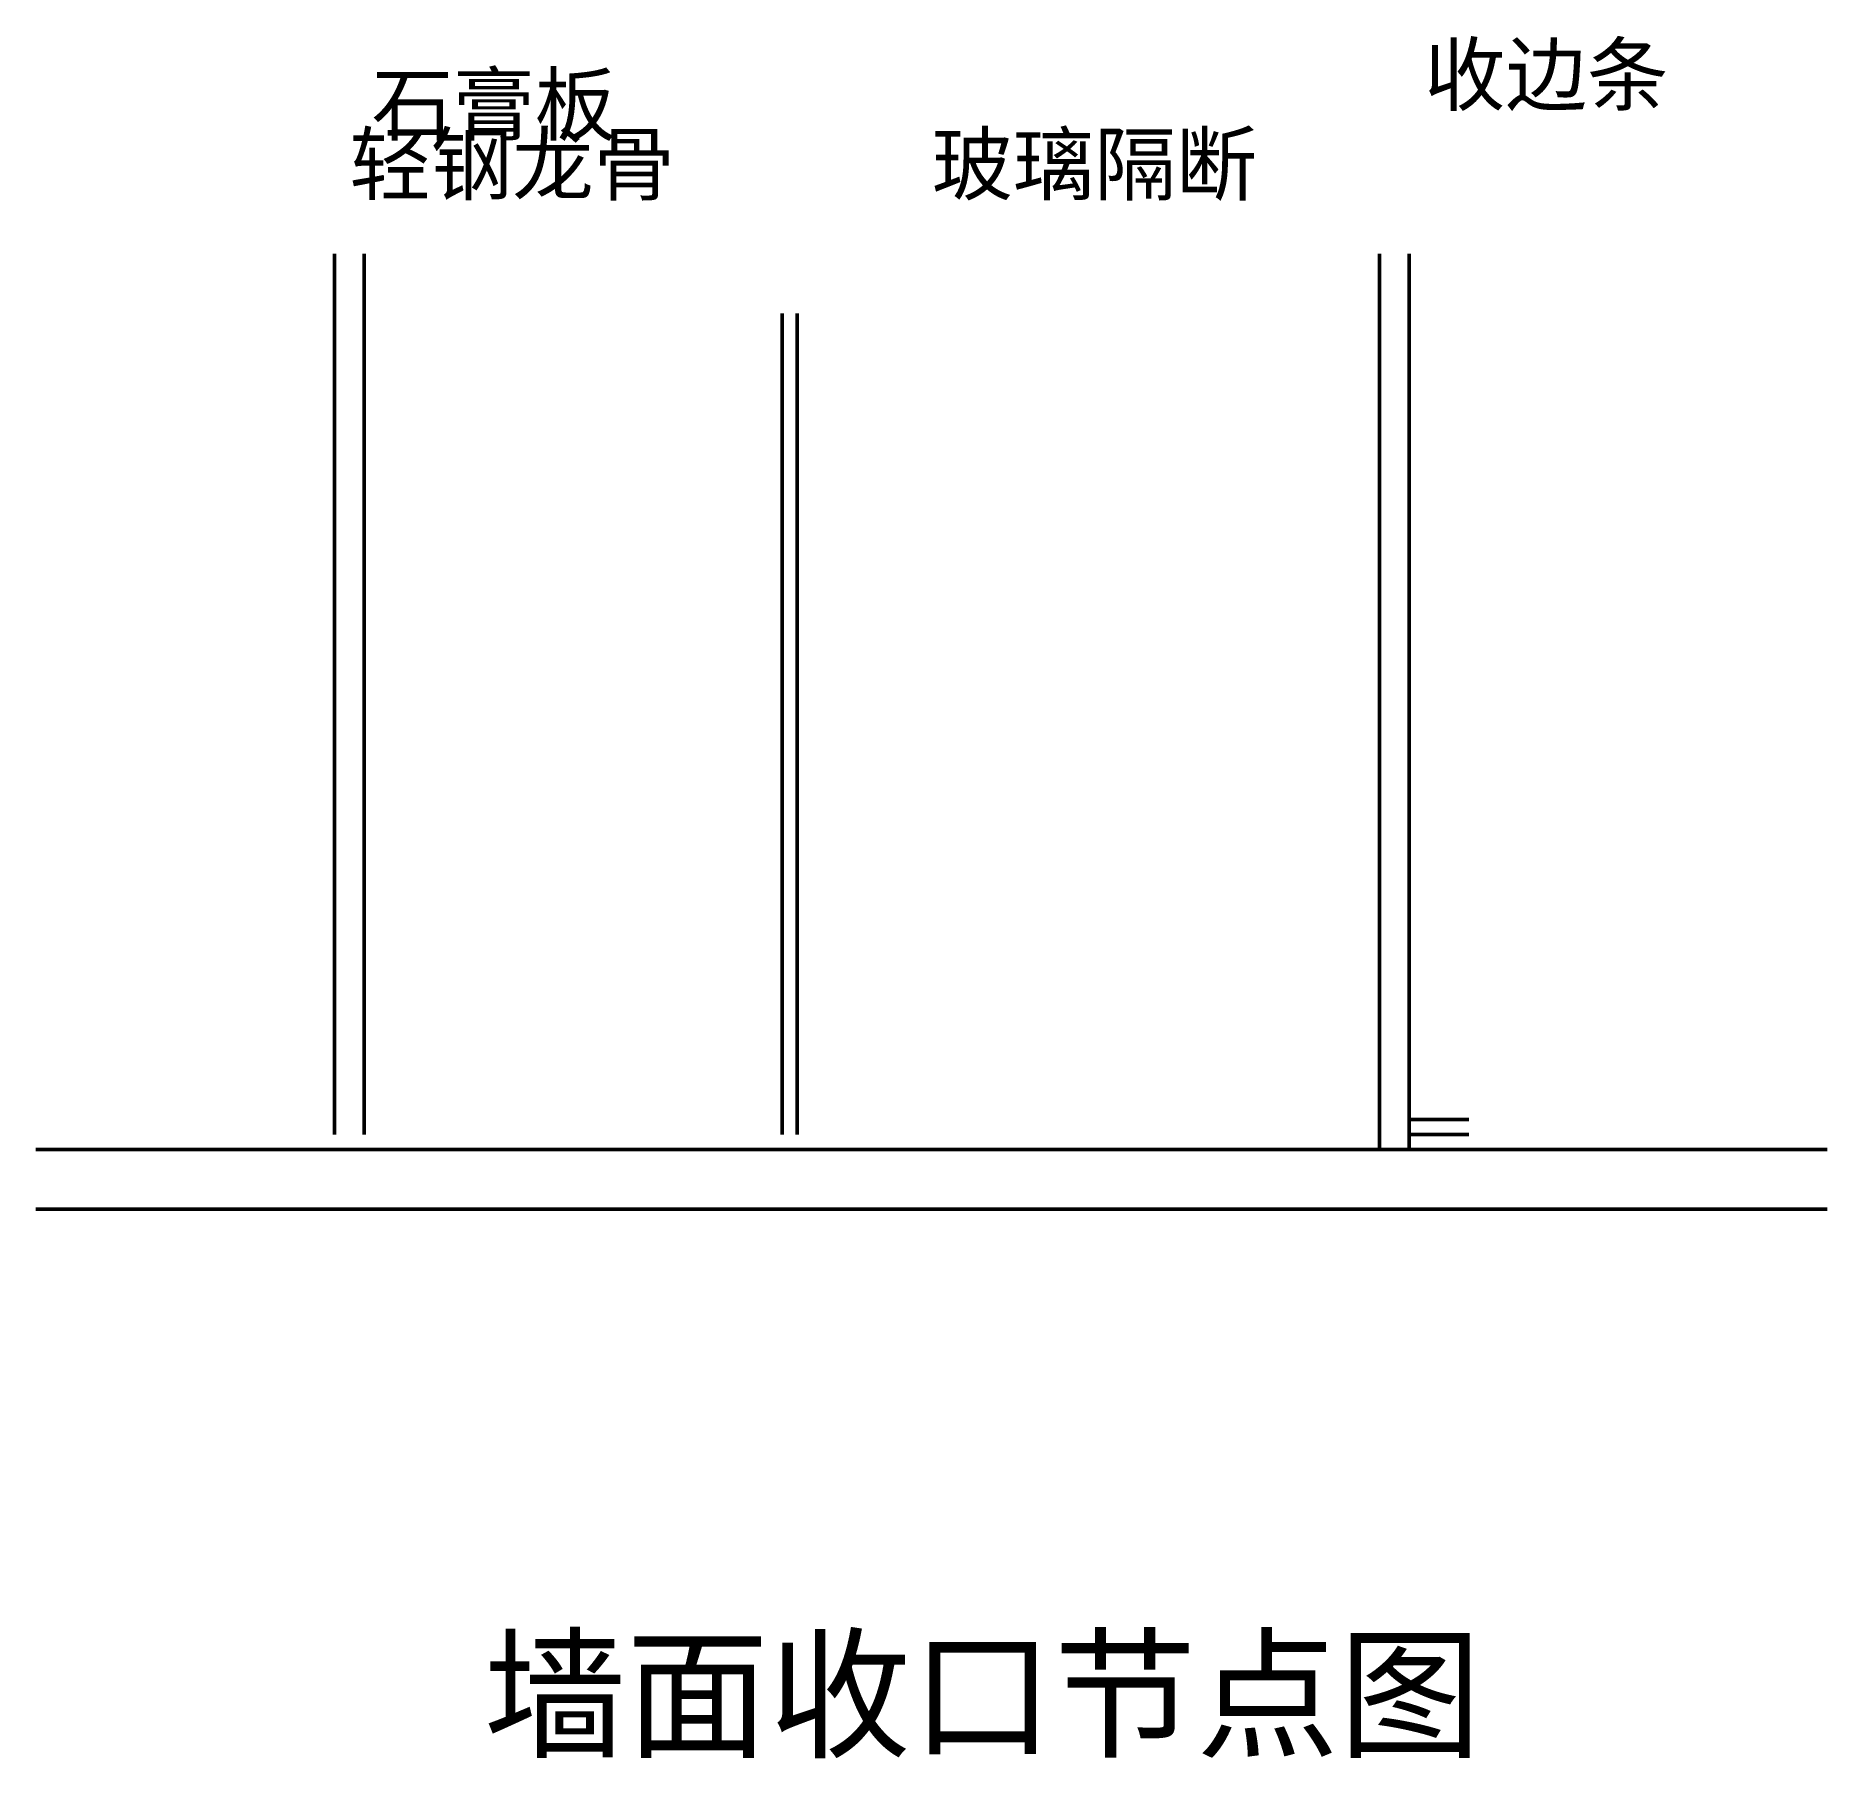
# Model space of a CAD drawing. Header units: millimetres. Extents: x 0 to 6000, y -1539 to 4230.
import ezdxf

# ---------------------------------------------------------------- set-up
doc = ezdxf.new("R2010")
doc.units = ezdxf.units.MM
doc.layers.add('TEXT', color=2, linetype='Continuous', lineweight=9)
doc.layers.add('WALL', color=7, linetype='Continuous', lineweight=50)
doc.styles.add('HEI', font='simhei.ttf')

msp = doc.modelspace()

# ---------------------------------------------------------------- linework, layer by layer
at = {"layer": 'WALL'}
for p, q in [((1000, 550), (1000, 3500)), ((1100, 550), (1100, 3500)), ((4500, 500), (4500, 3500)), ((4600, 500), (4600, 3500)), ((2500, 550), (2500, 3300)), ((2550, 550), (2550, 3300)), ((4600, 600), (4800, 600)), ((4600, 550), (4800, 550)), ((0, 500), (6000, 500)), ((0, 300), (6000, 300))]:
    msp.add_line(p, q, dxfattribs=at)

# ---------------------------------------------------------------- texts
at = {"layer": 'TEXT', "style": 'HEI'}
for s, height, p in [('收边条', 200, (4650, 4000)), ('石膏板', 200, (1125, 3900)), ('轻钢龙骨', 200, (1050, 3700)), ('玻璃隔断', 200, (3000, 3700)), ('墙面收口节点图', 350, (1500, -1500))]:
    msp.add_text(s, height=height, dxfattribs=at).set_placement(p)

doc.saveas('drawing.dxf')
